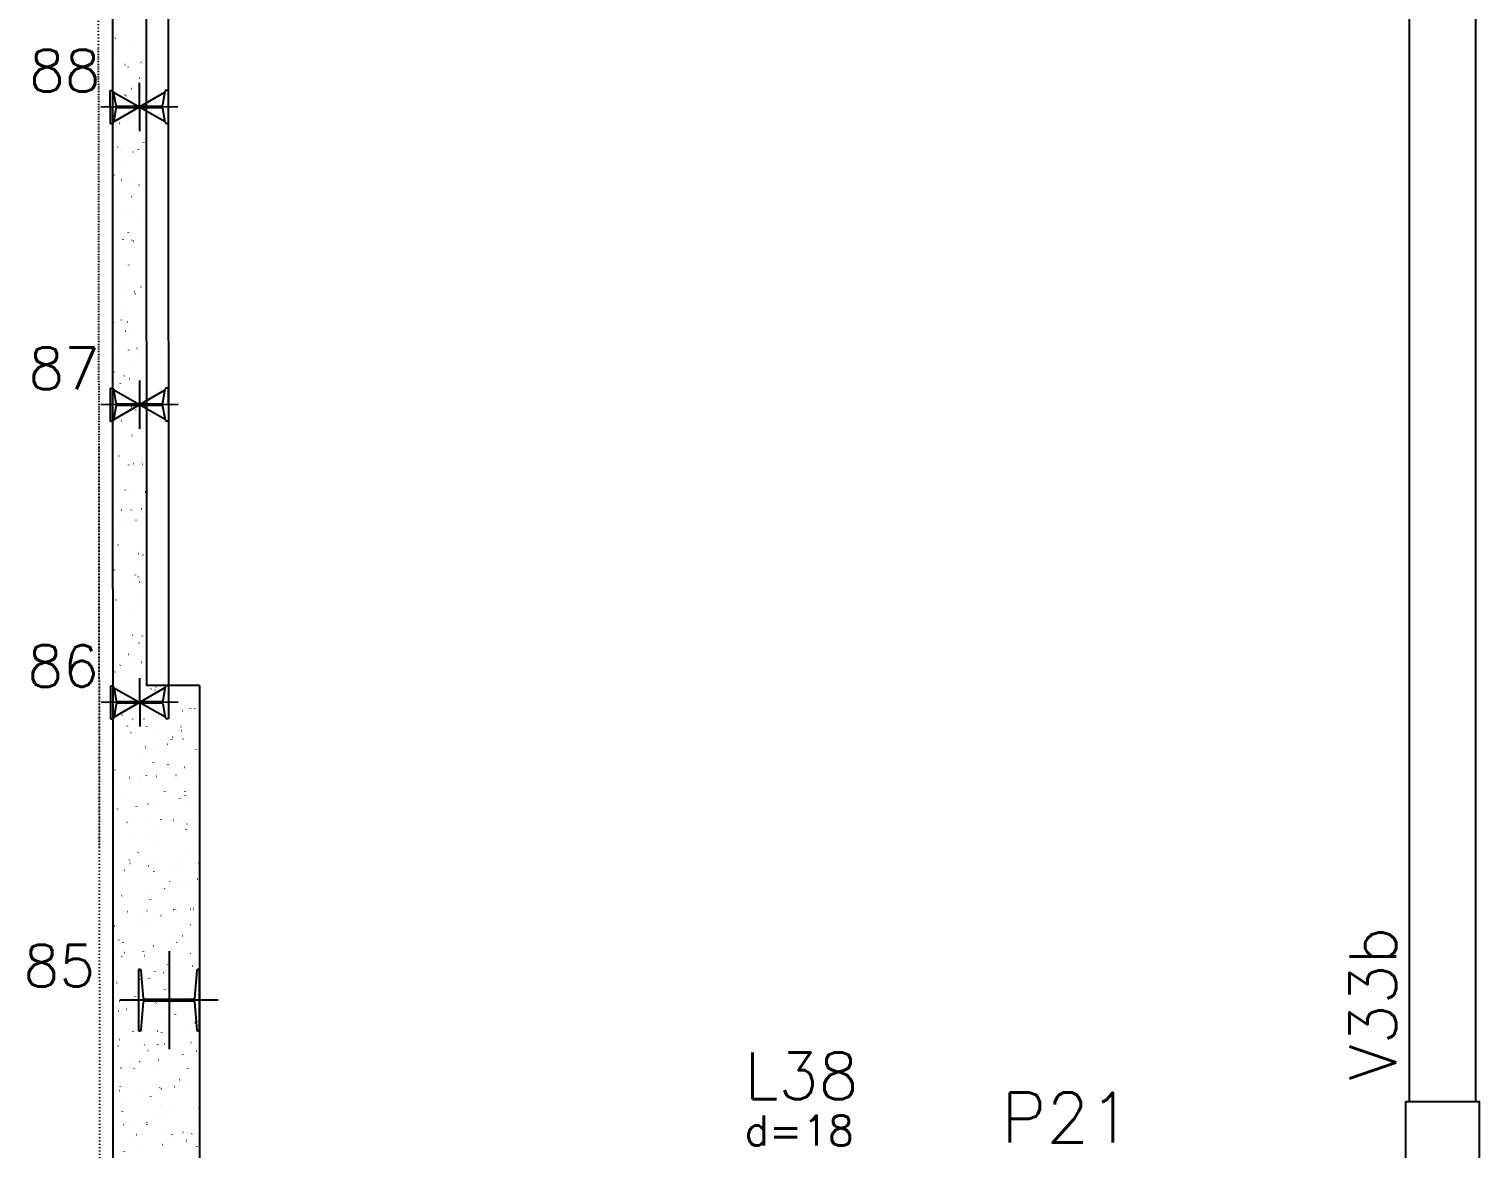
# Model space of a CAD drawing. Extents: x -40810 to 33675, y -2018 to 21213.
# Drawn here: x 19165 to 19817, y -63 to 441 of the extents above; entities that cross this region are included whole.
import ezdxf

# ---------------------------------------------------------------- set-up
doc = ezdxf.new("R2010")
doc.units = 0
doc.linetypes.add('ESTILO_TQS_0003', pattern=[1.5, 0.5, -0.4, 0.1, -0.5])
doc.layers.get('0').update_dxf_attribs({"color": 1, "lineweight": 9})
for name, color, linetype in [('1', 5, 'Continuous'), ('13', 7, 'Continuous'), ('19', 5, 'Continuous'), ('24', 5, 'ESTILO_TQS_0003'), ('3', 2, 'Continuous'), ('49', 20, 'Continuous'), ('51', 6, 'Continuous'), ('52', 21, 'Continuous'), ('8', 5, 'Continuous'), ('9', 3, 'Continuous')]:
    doc.layers.add(name, color=color, linetype=linetype)
doc.styles.get("Standard").update_dxf_attribs({"font": 'romans.shx', "width": 0.8})

# ---------------------------------------------------------------- blocks, each defined once
blk = doc.blocks.new('_H9EFD498501-008')
for p, q in [((191.437375, 685.660658), (191.437375, 685.660658)), ((191.664508, 685.670575), (191.739437, 685.673847)), ((196.880736, 685.103059), (196.890525, 685.177417)), ((200.506085, 686.056607), (200.581014, 686.059878)), ((208.529209, 685.680765), (208.602431, 685.696997)), ((210.621448, 686.498253), (210.696377, 686.501525)), ((212.494664, 686.580039), (212.569592, 686.583311)), ((221.33624, 686.966071), (221.411169, 686.969342)), ((191.437375, 681.891596), (191.437375, 681.891596)), ((191.437375, 681.891596), (191.437375, 681.891596)), ((191.437375, 681.891596), (191.437375, 681.891596)), ((204.868099, 684.869116), (204.941321, 684.885349)), ((208.14405, 680.617023), (208.153839, 680.691381)), ((210.1554, 685.013815), (210.201057, 685.073316)), ((195.392737, 673.800587), (195.402526, 673.874946)), ((203.900377, 676.862109), (203.946034, 676.921611)), ((219.304574, 675.350224), (219.314364, 675.424582)), ((222.431203, 675.872205), (222.504425, 675.888438)), ((226.092313, 676.683853), (226.165535, 676.700086)), ((228.132336, 676.816124), (228.177993, 676.875626)), ((191.437375, 669.001039), (191.437375, 669.001039)), ((192.043989, 669.135522), (192.117211, 669.151755)), ((197.759496, 668.859157), (197.805153, 668.918659)), ((199.333632, 665.901282), (199.408561, 665.904553)), ((200.156494, 671.982986), (200.202151, 672.042488)), ((201.206847, 665.983068), (201.281776, 665.98634)), ((205.223985, 672.057456), (205.297208, 672.073689)), ((206.553262, 668.533789), (206.563051, 668.608147)), ((210.048424, 666.3691), (210.123353, 666.372371)), ((220.163787, 666.810746), (220.238716, 666.814017)), ((221.877313, 668.664419), (221.92297, 668.72392)), ((222.037003, 666.892532), (222.111932, 666.895804)), ((191.437375, 665.556524), (191.437375, 665.556524)), ((191.437375, 665.556524), (191.437375, 665.556524)), ((191.437375, 665.556524), (191.437375, 665.556524)), ((191.437375, 660.62001), (191.437375, 660.62001)), ((191.504472, 660.707452), (191.550129, 660.766953)), ((193.801949, 661.717353), (193.811738, 661.791712)), ((205.945983, 659.326962), (206.019205, 659.343195)), ((209.607093, 660.13861), (209.680315, 660.154843)), ((215.736432, 660.661467), (215.782089, 660.720968)), ((217.640365, 662.709302), (217.650155, 662.78366)), ((218.13343, 663.785296), (218.179087, 663.844797)), ((222.787089, 663.060545), (222.860311, 663.076778)), ((191.437375, 656.110481), (191.437375, 656.110481)), ((191.437375, 656.110481), (191.437375, 656.110481)), ((191.437375, 656.110481), (191.437375, 656.110481)), ((204.889053, 655.892867), (204.898842, 655.967225)), ((209.481408, 652.509761), (209.527065, 652.569263)), ((228.903679, 658.223266), (228.913469, 658.297624)), ((192.13774, 649.076431), (192.147529, 649.15079)), ((205.737525, 647.630638), (205.783182, 647.69014)), ((206.30187, 646.515302), (206.375092, 646.531535)), ((208.875971, 646.213775), (208.9509, 646.217046)), ((210.749187, 646.295561), (210.824115, 646.298832)), ((216.152367, 651.40683), (216.162156, 651.481189)), ((219.590763, 646.681592), (219.665692, 646.684864)), ((223.509087, 650.33005), (223.582309, 650.346283)), ((227.170197, 651.141699), (227.243419, 651.157932)), ((227.312891, 646.140031), (227.322681, 646.21439)), ((229.706127, 647.123239), (229.781055, 647.12651)), ((191.437375, 645.452389), (191.437375, 645.452389)), ((191.437375, 645.452389), (191.437375, 645.452389)), ((191.437375, 643.756634), (191.437375, 643.756634)), ((191.437375, 643.219923), (191.437375, 643.219923)), ((193.121873, 643.593367), (193.195096, 643.6096)), ((198.760608, 645.772128), (198.835537, 645.7754)), ((203.340527, 644.50681), (203.386184, 644.566311)), ((203.401054, 644.590395), (203.410843, 644.664753)), ((223.714461, 639.432948), (223.760118, 639.492449)), ((227.458344, 644.312071), (227.504001, 644.371572)), ((197.085503, 636.355104), (197.13116, 636.414605)), ((207.023867, 633.784808), (207.097089, 633.801041)), ((210.684977, 634.596456), (210.758199, 634.612689)), ((214.561579, 639.323596), (214.571368, 639.397954)), ((221.317463, 636.309119), (221.36312, 636.36862)), ((223.864973, 637.518391), (223.938195, 637.534624)), ((225.648682, 633.499109), (225.658472, 633.573468)), ((191.437375, 630.329366), (191.437375, 630.329366)), ((191.437375, 630.329366), (191.437375, 630.329366)), ((191.437375, 630.329366), (191.437375, 630.329366)), ((191.437375, 628.99432), (191.437375, 628.99432)), ((191.437375, 628.99432), (191.437375, 628.99432)), ((191.437375, 628.99432), (191.437375, 628.99432)), ((193.341621, 631.475981), (193.387278, 631.535482)), ((201.810266, 632.507161), (201.820056, 632.581519)), ((212.89737, 626.682674), (212.907159, 626.757033)), ((215.062439, 628.157413), (215.108096, 628.216915)), ((218.41831, 626.526267), (218.493239, 626.529539)), ((220.291526, 626.608054), (220.366454, 626.611325)), ((229.133103, 626.994085), (229.208031, 626.997357)), ((191.437375, 625.348254), (191.437375, 625.348254)), ((191.437375, 625.348254), (191.437375, 625.348254)), ((191.437375, 625.348254), (191.437375, 625.348254)), ((197.588155, 625.616803), (197.663084, 625.620075)), ((199.46137, 625.69859), (199.536299, 625.701861)), ((200.146057, 619.866239), (200.155847, 619.940597)), ((207.379754, 620.973148), (207.452976, 620.989381)), ((208.302947, 626.084621), (208.377876, 626.087893)), ((208.921558, 620.154462), (208.967216, 620.213963)), ((211.318557, 623.27829), (211.364214, 623.337792)), ((224.160684, 622.196638), (224.170473, 622.270996)), ((224.586971, 624.787896), (224.660193, 624.804129)), ((228.248081, 625.599545), (228.321303, 625.615778)), ((191.437375, 617.438808), (191.437375, 617.438808)), ((194.199758, 618.051213), (194.27298, 618.067446)), ((211.409371, 615.380203), (211.419161, 615.454561)), ((229.295492, 615.0806), (229.34115, 615.140101)), ((198.658059, 608.563767), (198.667848, 608.638126)), ((198.922652, 607.123633), (198.968309, 607.183134)), ((202.666535, 612.002756), (202.712192, 612.062257)), ((208.101751, 608.242653), (208.174973, 608.258886)), ((211.762861, 609.054302), (211.836083, 609.070535)), ((222.569896, 610.113404), (222.579685, 610.187762)), ((224.942857, 611.976237), (225.01608, 611.99247)), ((226.898494, 611.956771), (226.944151, 612.016272)), ((227.96065, 606.83876), (228.035578, 606.842032)), ((229.833865, 606.920547), (229.908794, 606.923818)), ((191.437375, 605.24412), (191.437375, 605.24412)), ((191.437375, 605.24412), (191.437375, 605.24412)), ((191.437375, 604.54825), (191.437375, 604.54825)), ((191.437375, 604.54825), (191.437375, 604.54825)), ((191.437375, 604.54825), (191.437375, 604.54825)), ((196.525654, 603.999804), (196.571311, 604.059306)), ((197.015131, 605.48765), (197.09006, 605.490921)), ((207.130494, 605.929296), (207.205423, 605.932567)), ((209.00371, 606.011082), (209.078638, 606.014354)), ((209.818583, 603.296968), (209.828373, 603.371327)), ((217.845286, 606.397114), (217.920215, 606.400385)), ((220.643471, 603.805065), (220.689128, 603.864567)), ((191.437375, 597.368631), (191.437375, 597.368631)), ((191.437375, 597.368631), (191.437375, 597.368631)), ((197.067271, 596.480533), (197.07706, 596.554892)), ((208.457638, 595.430994), (208.53086, 595.447227)), ((214.50259, 595.802114), (214.548247, 595.861615)), ((216.899588, 598.925942), (216.945245, 598.985444)), ((220.905687, 597.472482), (220.915476, 597.54684)), ((225.664855, 599.245742), (225.738077, 599.261975)), ((229.325965, 600.057391), (229.399187, 600.073624)), ((191.437375, 591.657692), (191.437375, 591.657692)), ((191.437375, 591.657692), (191.437375, 591.657692)), ((191.437375, 591.657692), (191.437375, 591.657692)), ((191.616532, 591.69741), (191.689754, 591.713643)), ((195.277642, 592.509059), (195.350864, 592.525292)), ((208.154374, 590.656047), (208.164164, 590.730405)), ((208.247566, 587.650408), (208.293223, 587.709909)), ((191.437375, 585.139985), (191.437375, 585.139985)), ((191.437375, 585.139985), (191.437375, 585.139985)), ((191.437375, 585.139985), (191.437375, 585.139985)), ((195.403062, 583.839611), (195.412851, 583.91397)), ((195.842678, 585.332325), (195.917607, 585.335596)), ((197.715893, 585.414111), (197.790822, 585.417382)), ((204.503683, 582.771285), (204.54934, 582.830786)), ((206.55747, 585.800143), (206.632399, 585.803414)), ((209.179635, 582.700499), (209.252858, 582.716732)), ((212.840745, 583.512148), (212.913968, 583.528381)), ((216.672833, 586.241789), (216.747762, 586.24506)), ((218.546049, 586.323575), (218.620977, 586.326847)), ((219.417688, 586.17001), (219.427478, 586.244369)), ((226.020742, 586.434082), (226.093964, 586.450315)), ((227.387626, 586.709607), (227.462554, 586.712878)), ((191.437375, 578.767135), (191.437375, 578.767135)), ((191.437375, 578.767135), (191.437375, 578.767135)), ((191.972418, 578.885751), (192.045641, 578.901984)), ((202.106685, 579.647456), (202.152342, 579.706958)), ((206.666376, 579.353575), (206.676165, 579.427933)), ((222.480619, 574.573594), (222.526276, 574.633096)), ((226.224502, 579.452717), (226.270159, 579.512219)), ((193.915063, 572.53714), (193.924852, 572.611498)), ((195.851661, 571.495751), (195.897319, 571.555252)), ((209.535522, 569.88884), (209.608744, 569.905073)), ((217.8269, 574.086776), (217.83669, 574.161134)), ((220.083621, 571.449766), (220.129278, 571.509267)), ((226.742739, 573.703588), (226.815961, 573.719821)), ((228.914004, 568.262289), (228.923793, 568.336648)), ((191.437375, 565.876577), (191.437375, 565.876577)), ((191.437375, 565.876577), (191.437375, 565.876577)), ((191.437375, 565.876577), (191.437375, 565.876577)), ((191.437375, 565.742941), (191.437375, 565.742941)), ((191.437375, 565.742941), (191.437375, 565.742941)), ((191.437375, 565.742941), (191.437375, 565.742941)), ((191.437375, 565.03585), (191.437375, 565.03585)), ((191.437375, 565.03585), (191.437375, 565.03585)), ((192.107779, 566.616628), (192.153436, 566.676129)), ((192.694416, 566.155256), (192.767638, 566.171489)), ((195.269654, 565.203171), (195.344583, 565.206443)), ((196.355526, 566.966905), (196.428748, 566.983138)), ((205.075588, 567.270341), (205.085377, 567.344699)), ((205.385017, 565.644817), (205.459946, 565.648089)), ((207.258233, 565.726604), (207.333161, 565.729875)), ((213.828597, 563.29806), (213.874254, 563.357562)), ((216.099809, 566.112635), (216.174738, 566.115907)), ((216.162691, 561.445854), (216.172481, 561.520212)), ((226.215173, 566.554282), (226.290101, 566.557553)), ((228.088388, 566.636068), (228.163317, 566.63934)), ((192.324275, 560.453906), (192.334065, 560.528264)), ((203.411379, 554.629419), (203.421168, 554.703777)), ((207.687716, 555.295108), (207.733374, 555.35461)), ((210.084715, 558.418937), (210.130372, 558.478438)), ((210.25752, 557.158345), (210.330742, 557.174578)), ((213.91863, 557.969993), (213.991852, 557.986226)), ((227.098626, 560.891928), (227.171848, 560.908161)), ((227.426005, 556.959818), (227.435795, 557.034176)), ((191.437375, 553.717234), (191.437375, 553.717234)), ((191.437375, 553.717234), (191.437375, 553.717234)), ((191.437375, 552.986019), (191.437375, 552.986019)), ((191.437375, 552.986019), (191.437375, 552.986019)), ((193.050302, 553.343597), (193.123525, 553.35983)), ((214.674693, 550.143383), (214.684482, 550.217741)), ((227.820623, 548.161434), (227.893845, 548.177667)), ((228.061651, 550.221246), (228.107308, 550.280748)), ((191.437375, 544.931716), (191.437375, 544.931716)), ((191.437375, 544.931716), (191.437375, 544.931716)), ((191.437375, 544.931716), (191.437375, 544.931716)), ((194.097201, 545.047846), (194.17213, 545.051118)), ((195.970416, 545.129632), (196.045345, 545.132904)), ((197.68881, 542.26428), (197.734467, 542.323781)), ((201.432693, 547.143403), (201.47835, 547.202904)), ((201.92338, 543.326947), (201.93317, 543.401306)), ((204.811993, 545.515664), (204.886922, 545.518935)), ((210.613406, 544.346685), (210.686628, 544.362918)), ((214.927356, 545.95731), (215.002285, 545.960582)), ((216.800572, 546.039097), (216.8755, 546.042368)), ((225.642149, 546.425128), (225.717077, 546.4284)), ((225.664652, 547.097418), (225.710309, 547.156919)), ((225.835217, 544.876584), (225.845007, 544.950942)), ((191.437375, 540.095462), (191.437375, 540.095462)), ((191.437375, 540.095462), (191.437375, 540.095462)), ((191.437375, 540.095462), (191.437375, 540.095462)), ((193.7723, 540.613102), (193.845522, 540.629335)), ((195.291812, 539.140451), (195.337469, 539.199952)), ((197.43341, 541.424751), (197.506632, 541.440984)), ((213.083905, 538.060148), (213.093694, 538.134507)), ((219.409629, 538.945712), (219.455286, 539.005214)), ((228.17651, 535.349774), (228.249732, 535.366007)), ((191.437375, 534.117251), (191.437375, 534.117251)), ((191.437375, 534.117251), (191.437375, 534.117251)), ((200.332592, 531.243713), (200.342382, 531.318072)), ((211.335404, 531.616191), (211.408626, 531.632424)), ((213.268748, 530.94276), (213.314405, 531.002262)), ((214.996514, 532.427839), (215.069736, 532.444072)), ((215.665746, 534.066589), (215.711403, 534.126091)), ((224.171008, 532.235662), (224.180798, 532.31002)), ((191.437375, 527.204904), (191.437375, 527.204904)), ((191.437375, 527.204904), (191.437375, 527.204904)), ((191.437375, 524.827581), (191.437375, 524.827581)), ((191.437375, 524.827581), (191.437375, 524.827581)), ((193.524177, 524.918693), (193.599106, 524.921964)), ((194.128187, 527.801443), (194.201409, 527.817675)), ((203.63954, 525.360339), (203.714469, 525.36361)), ((205.512756, 525.442125), (205.587684, 525.445397)), ((207.013724, 522.791055), (207.059381, 522.850556)), ((211.419696, 525.419226), (211.429485, 525.493585)), ((214.354332, 525.828157), (214.429261, 525.831428)), ((224.469696, 526.269803), (224.544624, 526.273075)), ((226.342911, 526.35159), (226.41784, 526.354861)), ((228.898507, 522.619279), (228.97173, 522.635512)), ((198.511294, 515.882596), (198.584516, 515.898829)), ((198.668383, 518.602791), (198.678173, 518.67715)), ((203.269841, 517.911932), (203.315498, 517.971433)), ((211.69129, 518.804531), (211.764513, 518.820764)), ((222.68301, 520.93319), (222.692799, 521.007549)), ((191.437375, 514.314346), (191.437375, 514.314346)), ((191.437375, 514.314346), (191.437375, 514.314346)), ((191.437375, 514.314346), (191.437375, 514.314346)), ((194.850184, 515.070948), (194.923406, 515.087181)), ((200.872843, 514.788103), (200.9185, 514.847604)), ((209.931697, 514.116755), (209.941487, 514.191113)), ((221.246777, 509.714241), (221.292434, 509.773743)), ((224.99066, 514.593364), (225.036317, 514.652866)), ((229.254394, 509.80762), (229.327616, 509.823853)), ((191.437375, 504.723446), (191.437375, 504.723446)), ((191.437375, 504.723446), (191.437375, 504.723446)), ((191.437375, 504.723446), (191.437375, 504.723446)), ((191.437375, 502.491562), (191.437375, 502.491562)), ((192.351724, 504.763368), (192.426653, 504.766639)), ((194.224939, 504.845154), (194.299868, 504.848425)), ((194.61782, 506.636397), (194.663477, 506.695899)), ((197.180385, 507.30032), (197.190174, 507.374678)), ((203.066516, 505.231186), (203.141445, 505.234457)), ((212.413288, 506.074036), (212.48651, 506.090269)), ((213.181879, 505.672832), (213.256808, 505.676103)), ((215.055095, 505.754618), (215.130023, 505.75789)), ((216.074398, 506.885685), (216.14762, 506.901918)), ((218.849779, 506.590412), (218.895436, 506.649914)), ((221.092222, 508.849956), (221.102011, 508.924314)), ((223.896672, 506.14065), (223.9716, 506.143921)), ((191.437375, 501.423789), (191.437375, 501.423789)), ((191.437375, 501.423789), (191.437375, 501.423789)), ((195.206071, 502.259288), (195.279293, 502.275521)), ((208.340909, 502.033521), (208.350699, 502.107879)), ((212.594755, 498.438707), (212.640413, 498.498208)), ((219.428013, 496.209034), (219.437802, 496.283392)), ((229.976392, 497.077125), (230.049614, 497.093358)), ((195.589597, 495.217086), (195.599386, 495.291444)), ((195.928068, 489.528794), (196.001291, 489.545027)), ((199.589178, 490.340442), (199.662401, 490.356675)), ((206.453875, 490.435755), (206.499532, 490.495256)), ((206.6767, 489.392599), (206.68649, 489.466957)), ((208.850873, 493.559584), (208.89653, 493.619085)), ((212.769174, 493.262377), (212.842397, 493.27861)), ((191.437375, 488.533231), (191.437375, 488.533231)), ((191.437375, 488.533231), (191.437375, 488.533231)), ((191.437375, 488.533231), (191.437375, 488.533231)), ((191.437375, 484.619312), (191.437375, 484.619312)), ((191.437375, 484.619312), (191.437375, 484.619312)), ((191.7787, 484.634214), (191.853628, 484.637486)), ((201.894063, 485.07586), (201.968992, 485.079132)), ((203.767279, 485.157647), (203.842207, 485.160918)), ((212.608855, 485.543678), (212.683784, 485.54695)), ((217.940014, 484.906563), (217.949804, 484.980921)), ((222.724219, 485.985325), (222.799147, 485.988596)), ((224.597434, 486.067111), (224.672363, 486.070382)), ((226.827809, 485.361893), (226.873466, 485.421395)), ((193.925388, 482.576164), (193.935177, 482.650522)), ((196.283955, 476.717134), (196.357177, 476.733367)), ((196.454968, 477.404926), (196.500625, 477.464428)), ((200.198851, 482.284049), (200.244508, 482.343551)), ((205.188702, 478.090127), (205.198491, 478.164486)), ((213.491172, 480.531882), (213.564394, 480.548115)), ((217.152282, 481.343531), (217.225504, 481.359764)), ((224.43081, 482.238064), (224.476468, 482.297566)), ((229.100539, 479.639764), (229.110328, 479.714122)), ((191.437375, 475.642673), (191.437375, 475.642673)), ((191.437375, 475.642673), (191.437375, 475.642673)), ((191.437375, 470.865872), (191.437375, 470.865872)), ((191.437375, 470.865872), (191.437375, 470.865872)), ((192.437389, 471.273692), (192.447179, 471.34805)), ((194.05797, 474.281097), (194.103627, 474.340599)), ((216.349226, 472.823328), (216.359016, 472.897687)), ((218.175787, 474.086359), (218.221444, 474.14586)), ((191.437375, 464.515177), (191.437375, 464.515177)), ((191.437375, 463.677834), (191.437375, 463.677834)), ((191.437375, 463.677834), (191.437375, 463.677834)), ((191.437375, 463.677834), (191.437375, 463.677834)), ((192.479462, 464.560675), (192.554391, 464.563947)), ((197.005953, 463.986639), (197.079175, 464.002872)), ((200.667063, 464.798288), (200.740285, 464.814521)), ((201.321039, 464.946707), (201.395968, 464.949978)), ((203.597914, 466.006893), (203.607703, 466.081252)), ((211.436402, 465.388353), (211.511331, 465.391625)), ((212.034906, 466.083407), (212.080563, 466.142908)), ((213.309618, 465.47014), (213.384546, 465.473411)), ((213.847059, 467.720223), (213.920281, 467.736456)), ((214.431904, 469.207236), (214.477561, 469.266737)), ((222.151194, 465.856171), (222.226123, 465.859443)), ((227.43633, 466.998842), (227.446119, 467.0732)), ((191.437375, 462.752116), (191.437375, 462.752116)), ((191.437375, 462.752116), (191.437375, 462.752116)), ((191.437375, 462.752116), (191.437375, 462.752116)), ((205.779882, 457.931701), (205.825539, 457.991203)), ((214.685017, 460.182406), (214.694807, 460.256765)), ((230.011842, 457.885716), (230.057499, 457.945218)), ((197.361839, 451.17498), (197.435061, 451.191213)), ((201.933705, 453.365971), (201.943494, 453.44033)), ((202.035999, 453.052578), (202.081656, 453.11208)), ((214.569056, 454.989728), (214.642278, 455.005961)), ((218.230166, 455.801377), (218.303388, 455.81761)), ((225.948331, 455.69637), (225.958121, 455.770729)), ((191.437375, 449.861558), (191.437375, 449.861558)), ((191.437375, 449.861558), (191.437375, 449.861558)), ((191.437375, 444.411042), (191.437375, 444.411042)), ((191.437375, 444.411042), (191.437375, 444.411042)), ((191.437375, 444.411042), (191.437375, 444.411042)), ((199.639001, 449.92875), (199.684658, 449.988251)), ((200.148586, 444.791382), (200.223515, 444.794653)), ((202.021802, 444.873168), (202.09673, 444.87644)), ((210.863378, 445.2592), (210.938307, 445.262471)), ((213.197019, 448.879935), (213.206808, 448.954293)), ((220.012935, 444.854888), (220.058592, 444.914389)), ((220.978742, 445.700846), (221.05367, 445.704118)), ((222.851957, 445.782632), (222.926886, 445.785904)), ((223.756818, 449.734011), (223.802475, 449.793512)), ((191.437375, 439.240183), (191.437375, 439.240183)), ((193.383978, 441.777044), (193.429635, 441.836545)), ((198.083837, 438.444485), (198.157059, 438.460718)), ((200.445706, 442.0635), (200.455496, 442.137858)), ((201.744947, 439.256134), (201.818169, 439.272367)), ((214.924943, 442.178069), (214.998165, 442.194302)), ((217.615937, 441.731059), (217.661594, 441.79056)), ((224.357543, 443.613136), (224.367333, 443.687494)), ((191.437375, 436.971), (191.437375, 436.971)), ((191.437375, 436.971), (191.437375, 436.971)), ((191.437375, 436.971), (191.437375, 436.971)), ((211.360914, 433.579353), (211.406571, 433.638855)), ((211.606231, 436.796701), (211.61602, 436.871059)), ((222.693334, 430.972214), (222.703124, 431.046572)), ((191.437375, 424.306908), (191.437375, 424.306908)), ((191.437375, 424.306908), (191.437375, 424.306908)), ((198.439723, 425.632826), (198.512945, 425.649059)), ((198.854918, 429.980266), (198.864708, 430.054624)), ((199.575562, 424.662228), (199.650491, 424.6655)), ((205.220033, 425.576402), (205.26569, 425.635903)), ((207.617031, 428.70023), (207.662688, 428.759732)), ((209.690925, 425.103875), (209.765854, 425.107146)), ((209.942022, 424.155779), (209.951811, 424.230137)), ((211.564141, 425.185661), (211.639069, 425.188933)), ((215.64694, 429.447574), (215.720163, 429.463807)), ((219.30805, 430.259222), (219.381273, 430.275455)), ((220.405717, 425.571693), (220.480646, 425.574964)), ((229.337849, 425.381663), (229.383507, 425.441164)), ((191.437375, 424.080443), (191.437375, 424.080443)), ((191.437375, 424.080443), (191.437375, 424.080443)), ((197.497537, 419.669931), (197.497537, 419.669931)), ((197.497537, 419.669931), (197.497537, 419.669931)), ((199.869303, 418.603195), (199.869303, 418.603195)), ((199.869303, 418.603195), (199.869303, 418.603195)), ((221.205336, 419.669743), (221.215125, 419.744101)), ((225.593967, 420.50254), (225.639624, 420.562041)), ((208.125946, 414.889652), (208.125946, 414.889652)), ((208.125946, 414.889652), (208.125946, 414.889652)), ((208.688786, 414.636506), (208.688786, 414.636506)), ((216.002827, 416.635914), (216.076049, 416.652147)), ((223.196969, 417.378711), (223.242626, 417.438212)), ((217.910305, 410.488996), (217.910305, 410.488996)), ((217.910305, 410.488996), (217.910305, 410.488996)), ((219.880035, 409.603082), (219.880035, 409.603082)), ((219.880035, 409.603082), (219.880035, 409.603082)), ((219.880035, 409.603082), (219.880035, 409.603082)), ((227.323779, 406.255151), (227.323779, 406.255151)), ((227.323779, 406.255151), (227.323779, 406.255151)), ((228.307807, 405.812571), (228.307807, 405.812571)), ((228.307807, 405.812571), (228.307807, 405.812571)), ((229.948057, 405.884185), (230.022985, 405.887457))]:
    blk.add_line(p, q)
blk = doc.blocks.new('_H9EFD498501-009')
for p, q in [((193.929799, 980.125096), (193.975456, 980.184597)), ((191.437375, 978.374423), (191.437375, 978.374423)), ((191.437375, 978.374423), (191.437375, 978.374423)), ((191.437375, 976.876906), (191.437375, 976.876906)), ((191.437375, 976.876906), (191.437375, 976.876906)), ((191.532801, 977.001267), (191.578458, 977.060768)), ((192.289376, 978.563307), (192.362598, 978.57954)), ((199.825759, 977.590931), (199.835548, 977.665289)), ((191.437375, 967.118544), (191.437375, 967.118544)), ((191.437375, 967.118544), (191.437375, 967.118544)), ((191.894269, 967.138492), (191.969197, 967.141764)), ((193.011373, 965.832812), (193.084595, 965.849045)), ((196.672483, 966.644461), (196.745705, 966.660694)), ((202.009632, 967.580139), (202.084561, 967.58341)), ((203.882848, 967.661925), (203.957776, 967.665196)), ((191.437375, 965.483865), (191.437375, 965.483865)), ((191.437375, 965.483865), (191.437375, 965.483865)), ((191.437375, 965.483865), (191.437375, 965.483865)), ((198.234971, 965.507696), (198.24476, 965.582055)), ((203.254713, 960.651871), (203.30037, 960.711372)), ((193.36726, 953.021153), (193.440482, 953.037386)), ((196.570762, 952.866774), (196.580551, 952.941133)), ((197.113832, 952.648919), (197.159489, 952.70842)), ((199.51083, 955.772748), (199.556487, 955.832249)), ((191.437375, 952.593308), (191.437375, 952.593308)), ((191.437375, 952.593308), (191.437375, 952.593308)), ((191.437375, 947.014409), (191.437375, 947.014409)), ((192.595031, 947.064954), (192.66996, 947.068225)), ((201.436608, 947.450985), (201.511537, 947.454257)), ((191.437375, 945.251216), (191.437375, 945.251216)), ((191.437375, 945.251216), (191.437375, 945.251216)), ((191.437375, 939.70275), (191.437375, 939.70275)), ((191.437375, 939.70275), (191.437375, 939.70275)), ((191.437375, 939.70275), (191.437375, 939.70275)), ((194.089257, 940.290658), (194.162479, 940.306891)), ((195.082763, 941.564303), (195.092553, 941.638661)), ((197.750367, 941.102307), (197.823589, 941.11854)), ((206.243288, 936.297504), (206.253077, 936.371862)), ((191.437375, 926.910275), (191.437375, 926.910275)), ((191.437375, 926.910275), (191.437375, 926.910275)), ((191.437375, 926.910275), (191.437375, 926.910275)), ((191.437375, 926.812192), (191.437375, 926.812192)), ((191.437375, 926.812192), (191.437375, 926.812192)), ((193.491975, 929.481069), (193.501765, 929.555427)), ((194.445144, 927.478999), (194.518366, 927.495232)), ((200.264155, 927.29566), (200.339084, 927.298932)), ((202.13737, 927.377446), (202.212299, 927.380718)), ((202.694863, 928.296571), (202.740521, 928.356072)), ((205.091862, 931.4204), (205.137519, 931.479901)), ((196.43984, 920.144865), (196.485497, 920.204367)), ((204.579079, 923.656582), (204.588868, 923.73094)), ((191.437375, 913.921635), (191.437375, 913.921635)), ((191.437375, 913.921635), (191.437375, 913.921635)), ((191.437375, 913.921635), (191.437375, 913.921635)), ((191.437375, 913.874833), (191.437375, 913.874833)), ((191.437375, 913.625527), (191.437375, 913.625527)), ((191.437375, 913.625527), (191.437375, 913.625527)), ((191.437375, 913.625527), (191.437375, 913.625527)), ((191.827766, 916.840147), (191.837556, 916.914505)), ((192.695957, 915.265742), (192.741614, 915.325244)), ((195.167141, 914.748504), (195.240364, 914.764737)), ((198.828251, 915.560152), (198.901474, 915.576385)), ((199.691131, 907.166507), (199.76606, 907.169778)), ((203.09108, 912.354111), (203.10087, 912.428469)), ((191.437375, 906.80614), (191.437375, 906.80614)), ((191.437375, 906.80614), (191.437375, 906.80614)), ((191.437375, 901.031077), (191.437375, 901.031077)), ((191.437375, 901.031077), (191.437375, 901.031077)), ((195.523028, 901.936844), (195.59625, 901.953077)), ((201.500292, 900.270876), (201.510082, 900.345235)), ((202.020871, 895.792517), (202.066528, 895.852019)), ((191.437375, 888.140519), (191.437375, 888.140519)), ((191.437375, 888.140519), (191.437375, 888.140519)), ((191.437375, 888.140519), (191.437375, 888.140519)), ((195.87999, 887.789565), (195.925647, 887.849067)), ((196.245026, 889.20635), (196.318248, 889.222583)), ((198.276988, 890.913394), (198.322645, 890.972896)), ((199.836083, 887.629954), (199.845873, 887.704313)), ((199.906136, 890.017998), (199.979358, 890.034231)), ((191.437375, 886.702005), (191.437375, 886.702005)), ((191.437375, 886.702005), (191.437375, 886.702005)), ((191.437375, 886.702005), (191.437375, 886.702005)), ((191.437375, 881.999837), (191.437375, 881.999837)), ((191.437375, 881.999837), (191.437375, 881.999837)), ((198.518678, 887.011182), (198.593607, 887.014453)), ((200.391893, 887.092968), (200.466822, 887.096239)), ((191.437375, 875.249962), (191.437375, 875.249962)), ((191.437375, 875.249962), (191.437375, 875.249962)), ((196.600912, 876.39469), (196.674134, 876.410923)), ((198.348085, 876.327483), (198.357874, 876.401841)), ((191.437375, 866.597871), (191.437375, 866.597871)), ((191.437375, 866.597871), (191.437375, 866.597871)), ((191.437375, 862.359404), (191.437375, 862.359404)), ((191.437375, 862.359404), (191.437375, 862.359404)), ((191.437375, 862.359404), (191.437375, 862.359404)), ((196.757297, 864.244249), (196.767086, 864.318607)), ((197.32291, 863.664195), (197.396132, 863.680428)), ((197.945654, 866.882028), (198.020583, 866.8853)), ((200.98402, 864.475844), (201.057242, 864.492077)), ((201.461022, 863.437217), (201.506679, 863.496719)), ((203.85802, 866.561046), (203.903677, 866.620548)), ((195.205998, 855.285512), (195.251655, 855.345013)), ((191.437375, 850.374148), (191.437375, 850.374148)), ((191.437375, 850.374148), (191.437375, 850.374148)), ((191.437375, 850.374148), (191.437375, 850.374148)), ((191.437375, 849.468846), (191.437375, 849.468846)), ((191.437375, 849.468846), (191.437375, 849.468846)), ((191.462115, 850.406389), (191.507772, 850.46589)), ((195.093088, 851.603327), (195.102877, 851.677685)), ((197.678796, 850.852536), (197.752018, 850.868769)), ((191.437375, 846.493736), (191.437375, 846.493736)), ((191.437375, 846.493736), (191.437375, 846.493736)), ((191.437375, 846.493736), (191.437375, 846.493736)), ((196.773201, 846.726703), (196.84813, 846.729974)), ((198.646416, 846.808489), (198.721345, 846.811761)), ((191.437375, 836.578289), (191.437375, 836.578289)), ((191.437375, 836.578289), (191.437375, 836.578289)), ((191.437375, 836.578289), (191.437375, 836.578289)), ((193.605089, 840.300855), (193.614879, 840.375214)), ((198.400794, 838.122041), (198.474016, 838.138274)), ((202.061904, 838.93369), (202.135126, 838.949923)), ((200.787029, 830.933164), (200.832686, 830.992665)), ((204.765614, 835.034056), (204.775403, 835.108415)), ((191.437375, 826.389601), (191.437375, 826.389601)), ((191.437375, 826.389601), (191.437375, 826.389601)), ((191.437375, 823.835433), (191.437375, 823.835433)), ((191.437375, 823.835433), (191.437375, 823.835433)), ((191.437375, 823.687731), (191.437375, 823.687731)), ((191.437375, 823.687731), (191.437375, 823.687731)), ((192.014301, 828.217621), (192.024091, 828.291979)), ((194.646148, 822.930212), (194.691805, 822.989714)), ((196.200177, 826.59755), (196.275106, 826.600821)), ((197.043146, 826.054041), (197.088804, 826.113542)), ((198.75668, 825.310382), (198.829903, 825.326615)), ((203.101405, 822.393134), (203.111194, 822.467493)), ((206.31554, 827.039196), (206.345897, 827.040521)), ((191.437375, 818.748458), (191.437375, 818.748458)), ((191.437375, 818.748458), (191.437375, 818.748458)), ((191.437375, 810.797173), (191.437375, 810.797173)), ((191.437375, 810.797173), (191.437375, 810.797173)), ((191.437375, 810.797173), (191.437375, 810.797173)), ((199.478678, 812.579887), (199.5519, 812.59612)), ((201.613406, 811.090663), (201.623196, 811.165021)), ((203.139788, 813.391536), (203.21301, 813.407769)), ((191.437375, 806.285466), (191.437375, 806.285466)), ((191.437375, 806.285466), (191.437375, 806.285466)), ((191.437375, 806.285466), (191.437375, 806.285466)), ((195.027724, 806.442224), (195.102653, 806.445496)), ((196.900939, 806.524011), (196.975868, 806.527282)), ((205.742516, 806.910042), (205.817445, 806.913314)), ((191.437375, 797.906615), (191.437375, 797.906615)), ((191.437375, 797.906615), (191.437375, 797.906615)), ((199.834565, 799.768227), (199.907787, 799.78446)), ((200.022618, 799.007429), (200.032408, 799.081787)), ((200.22718, 798.577864), (200.272837, 798.637366)), ((202.624178, 801.701693), (202.669835, 801.761194)), ((193.972156, 790.426159), (194.017813, 790.48566)), ((191.437375, 787.122768), (191.437375, 787.122768)), ((191.437375, 786.181332), (191.437375, 786.181332)), ((191.437375, 786.181332), (191.437375, 786.181332)), ((191.437375, 785.016058), (191.437375, 785.016058)), ((191.437375, 785.016058), (191.437375, 785.016058)), ((191.437375, 785.016058), (191.437375, 785.016058)), ((194.4547, 786.313071), (194.529629, 786.316342)), ((198.358409, 786.366507), (198.368199, 786.440865)), ((200.556562, 787.037733), (200.629784, 787.053966)), ((204.217672, 787.849381), (204.290894, 787.865614)), ((204.570063, 786.754717), (204.644992, 786.757989)), ((191.437375, 772.1255), (191.437375, 772.1255)), ((191.437375, 772.1255), (191.437375, 772.1255)), ((196.870411, 775.064035), (196.8802, 775.138394)), ((200.912449, 774.226073), (200.985671, 774.242306)), ((205.808211, 774.225516), (205.853868, 774.285018)), ((191.437375, 766.077197), (191.437375, 766.077197)), ((191.437375, 766.077197), (191.437375, 766.077197)), ((191.437375, 766.077197), (191.437375, 766.077197)), ((193.282247, 766.157746), (193.357176, 766.161017)), ((195.155462, 766.239532), (195.230391, 766.242804)), ((199.553187, 766.073811), (199.598844, 766.133312)), ((203.997039, 766.625564), (204.071968, 766.628835)), ((191.437375, 759.234942), (191.437375, 759.234942)), ((191.437375, 759.234942), (191.437375, 759.234942)), ((191.437375, 759.234942), (191.437375, 759.234942)), ((193.412306, 758.070859), (193.457963, 758.13036)), ((195.279623, 762.980801), (195.289412, 763.055159)), ((195.809304, 761.194688), (195.854962, 761.254189)), ((201.634446, 761.495579), (201.707669, 761.511812)), ((205.295556, 762.307227), (205.368779, 762.32346)), ((206.366727, 757.156314), (206.376516, 757.230673)), ((191.437375, 755.497079), (191.437375, 755.497079)), ((191.437375, 755.497079), (191.437375, 755.497079)), ((193.615414, 750.339879), (193.625203, 750.414237)), ((191.437375, 746.344385), (191.437375, 746.344385)), ((191.437375, 746.344385), (191.437375, 746.344385)), ((191.437375, 745.973062), (191.437375, 745.973062)), ((191.437375, 745.973062), (191.437375, 745.973062)), ((192.709223, 746.028592), (192.784152, 746.031864)), ((201.990333, 748.683919), (202.063555, 748.700152)), ((202.824586, 746.470239), (202.899515, 746.47351)), ((204.697802, 746.552025), (204.77273, 746.555297)), ((204.878728, 745.853843), (204.888517, 745.928201)), ((192.127415, 739.037408), (192.137205, 739.111766)), ((205.134219, 741.721463), (205.179876, 741.780964)), ((191.437375, 733.796034), (191.437375, 733.796034)), ((191.437375, 733.796034), (191.437375, 733.796034)), ((191.437375, 733.796034), (191.437375, 733.796034)), ((191.437375, 733.453827), (191.437375, 733.453827)), ((191.437375, 733.453827), (191.437375, 733.453827)), ((191.437375, 733.453827), (191.437375, 733.453827)), ((198.993338, 733.718511), (199.038995, 733.778012)), ((201.390336, 736.84234), (201.435993, 736.901841)), ((202.71233, 735.953424), (202.785553, 735.969657)), ((203.28794, 733.770609), (203.297729, 733.844967)), ((206.373441, 736.765073), (206.402925, 736.771609)), ((191.437375, 725.868928), (191.437375, 725.868928)), ((191.437375, 725.868928), (191.437375, 725.868928)), ((191.437375, 725.868928), (191.437375, 725.868928)), ((191.53677, 725.873267), (191.611699, 725.876539)), ((192.738314, 725.566805), (192.783971, 725.626307)), ((193.409985, 725.955054), (193.484914, 725.958325)), ((202.251562, 726.341085), (202.326491, 726.344357)), ((191.437375, 723.871389), (191.437375, 723.871389)), ((191.437375, 720.563269), (191.437375, 720.563269)), ((191.437375, 720.563269), (191.437375, 720.563269)), ((201.623731, 721.129687), (201.633521, 721.204045)), ((203.068217, 723.141765), (203.141439, 723.157998)), ((191.437375, 707.672712), (191.437375, 707.672712)), ((191.437375, 707.672712), (191.437375, 707.672712)), ((191.437375, 707.672712), (191.437375, 707.672712)), ((191.437375, 705.764793), (191.437375, 705.764793)), ((191.437375, 705.764793), (191.437375, 705.764793)), ((191.437375, 705.764793), (191.437375, 705.764793)), ((200.135732, 709.827215), (200.145522, 709.901574)), ((201.079109, 706.18576), (201.154038, 706.189032)), ((202.952325, 706.267547), (203.027253, 706.270818)), ((203.790215, 710.41127), (203.863437, 710.427503)), ((204.574369, 709.366163), (204.620026, 709.425664)), ((198.319345, 701.214457), (198.365002, 701.273959)), ((191.437375, 694.782154), (191.437375, 694.782154)), ((191.437375, 694.782154), (191.437375, 694.782154)), ((191.437375, 692.245699), (191.437375, 692.245699)), ((191.437375, 692.245699), (191.437375, 692.245699)), ((192.178464, 693.211505), (192.224122, 693.271007)), ((194.575463, 696.335334), (194.62112, 696.394836)), ((198.544944, 697.743981), (198.554734, 697.818339)), ((204.146101, 697.599611), (204.219323, 697.615844)), ((197.144481, 687.106402), (197.144481, 687.106402)), ((197.144481, 687.106402), (197.144481, 687.106402))]:
    blk.add_line(p, q)

msp = doc.modelspace()

# ---------------------------------------------------------------- linework, layer by layer
at = {"layer": '1'}
for points in [[(19785.82, 551.412), (19785.82, -42.212)], [(19815.82, -42.212), (19815.82, 551.412)]]:
    msp.add_lwpolyline(points, dxfattribs=at)
at = {"layer": '24'}
msp.add_line((19196.762, -121.768), (19192.68, 3538.914), dxfattribs=at)
at = {"layer": '3'}
msp.add_lwpolyline([(19784.32, -42.212), (19817.32, -42.212), (19817.32, -208.212), (19784.32, -208.212), (19784.32, -42.212)], dxfattribs=at)
at = {"layer": '49'}
for p, q in [((19202.757, -119.693), (19201.237, 2962.833)), ((19217.173, 1064.892), (19217.754, 145.018)), ((19227.173, 1064.892), (19227.565, 145.018)), ((19241.575, 145.018), (19217.621, 145.018)), ((19241.575, 145.018), (19241.575, -137.151))]:
    msp.add_line(p, q, dxfattribs=at)
at = {"layer": '51'}
for p, q in [((19201.396, 412.901), (19202.15, 412.905)), ((19201.463, 397.901), (19201.396, 412.901)), ((19202.761, 412.424), (19203.853, 406.289)), ((19202.827, 412.051), (19226.032, 398.868)), ((19202.887, 398.764), (19225.972, 412.155)), ((19214.38, 416.369), (19214.478, 394.551)), ((19224.998, 406.384), (19226.035, 412.529)), ((19226.641, 413.015), (19227.395, 413.018)), ((19227.395, 413.018), (19227.463, 398.018)), ((19231.778, 405.538), (19197.081, 405.382)), ((19204.462, 405.808), (19224.392, 405.898)), ((19224.395, 405.111), (19204.467, 405.021)), ((19226.098, 398.495), (19225.006, 404.631)), ((19203.861, 404.536), (19202.824, 398.39)), ((19202.217, 397.905), (19201.463, 397.901)), ((19227.463, 398.018), (19226.709, 398.015)), ((19214.465, 282.368), (19214.563, 260.551)), ((19201.48, 278.901), (19202.234, 278.904)), ((19201.548, 263.901), (19201.48, 278.901)), ((19202.845, 278.424), (19203.937, 272.288)), ((19202.912, 278.051), (19226.116, 264.868)), ((19202.971, 264.764), (19226.056, 278.155)), ((19225.083, 272.383), (19226.119, 278.529)), ((19226.726, 279.014), (19227.48, 279.018)), ((19227.48, 279.018), (19227.548, 264.018)), ((19231.863, 271.538), (19197.165, 271.381)), ((19203.945, 270.535), (19202.908, 264.39)), ((19204.547, 271.808), (19224.476, 271.898)), ((19224.48, 271.111), (19204.552, 271.021)), ((19226.183, 264.495), (19225.09, 270.631)), ((19202.302, 263.904), (19201.548, 263.901)), ((19227.548, 264.018), (19226.793, 264.015)), ((19201.565, 144.901), (19202.319, 144.905)), ((19201.632, 129.901), (19201.565, 144.901)), ((19202.93, 144.424), (19204.022, 138.289)), ((19202.996, 144.051), (19226.201, 130.868)), ((19203.056, 130.764), (19226.141, 144.155)), ((19214.549, 148.369), (19214.648, 126.551)), ((19225.167, 138.384), (19226.204, 144.529)), ((19226.811, 145.015), (19227.565, 145.018)), ((19227.565, 145.018), (19227.632, 130.018)), ((19231.947, 137.538), (19197.25, 137.382)), ((19204.632, 137.809), (19224.561, 137.898)), ((19224.564, 137.111), (19204.636, 137.022)), ((19204.03, 136.536), (19202.993, 130.39)), ((19226.267, 130.495), (19225.175, 136.631)), ((19202.386, 129.905), (19201.632, 129.901)), ((19227.632, 130.018), (19226.878, 130.015)), ((19227.82, 25.487), (19227.82, -18.663)), ((19214.756, 17.185), (19214.065, 17.185)), ((19214.065, 17.185), (19214.065, -10.361)), ((19216.291, 4.197), (19215.315, 16.742)), ((19240.325, 16.742), (19239.349, 4.197)), ((19241.575, 17.185), (19240.883, 17.185)), ((19241.575, -10.361), (19241.575, 17.185)), ((19249.895, 3.412), (19205.745, 3.412)), ((19249.895, 3.412), (19205.745, 3.412)), ((19215.315, -9.919), (19216.291, 2.59)), ((19216.848, 3.033), (19238.791, 3.033)), ((19238.791, 3.754), (19216.849, 3.754)), ((19239.349, 2.59), (19240.325, -9.919)), ((19214.065, -10.361), (19214.756, -10.361)), ((19240.883, -10.361), (19241.575, -10.361))]:
    msp.add_line(p, q, dxfattribs=at)
for centre, radius, start, end in [((19202.153, 412.28), 0.625, 13.396504, 90.257729), ((19226.644, 412.39), 0.625, 90.257729, 167.118955), ((19204.461, 406.433), 0.625, 193.396581, 270.362725), ((19204.47, 404.396), 0.625, 90.257729, 167.118955), ((19224.389, 406.523), 0.625, 270.257729, 347.118955), ((19224.398, 404.486), 0.625, 13.396504, 90.257729), ((19202.214, 398.53), 0.625, 270.257729, 347.118955), ((19226.706, 398.64), 0.625, 193.396504, 270.257729), ((19202.237, 278.279), 0.625, 13.396504, 90.257729), ((19226.729, 278.389), 0.625, 90.257729, 167.118955), ((19204.545, 272.433), 0.625, 193.396581, 270.362725), ((19204.555, 270.396), 0.625, 90.257729, 167.118955), ((19224.473, 272.523), 0.625, 270.257729, 347.118955), ((19224.482, 270.486), 0.625, 13.396504, 90.257729), ((19202.299, 264.529), 0.625, 270.257729, 347.118955), ((19226.791, 264.64), 0.625, 193.396504, 270.257729), ((19202.322, 144.28), 0.625, 13.396504, 90.257729), ((19226.813, 144.39), 0.625, 90.257729, 167.118955), ((19204.63, 138.434), 0.625, 193.396581, 270.362725), ((19224.558, 138.523), 0.625, 270.257729, 347.118955), ((19224.567, 136.486), 0.625, 13.396504, 90.257729), ((19204.639, 136.397), 0.625, 90.257729, 167.118955), ((19202.384, 130.53), 0.625, 270.257729, 347.118955), ((19226.875, 130.64), 0.625, 193.396504, 270.257729), ((19214.756, 16.612), 0.573, 13.138774, 90), ((19240.883, 16.612), 0.573, 90, 166.861226), ((19216.849, 4.327), 0.573, 193.138774, 270), ((19216.849, 2.46), 0.573, 89.895004, 166.861148), ((19238.791, 4.327), 0.573, 270, 346.861226), ((19238.791, 2.46), 0.573, 13.138774, 90), ((19214.756, -9.788), 0.573, 270, 346.861226), ((19240.883, -9.788), 0.573, 193.138774, 270)]:
    msp.add_arc(centre, radius, start, end, dxfattribs=at)

# ---------------------------------------------------------------- block references
at = {"layer": '19'}
for name in ['_H9EFD498501-009', '_H9EFD498501-008']:
    msp.add_blockref(name, (19011.32, -542.088), dxfattribs=at)

# ---------------------------------------------------------------- texts
at = {"layer": '13'}
msp.add_text('d=18', height=13.5, dxfattribs=at).set_placement((19486.818, -62.085))
at = {"layer": '52'}
for s, p in [('88', (19164.837, 412.468)), ('87', (19164.504, 278.466)), ('86', (19164.081, 144.464)), ('85', (19162.4, 9.529))]:
    msp.add_text(s, height=18.75, dxfattribs=at).set_placement(p)
at = {"layer": '8'}
msp.add_text('V33b', height=21, rotation=90, dxfattribs=at).set_placement((19780.113, -32.76))
msp.add_text('L38', height=21, dxfattribs=at).set_placement((19486.818, -41.19))
at = {"layer": '9'}
msp.add_text('P21', height=22.5, dxfattribs=at).set_placement((19602.392, -60.699))

doc.saveas('drawing.dxf')
